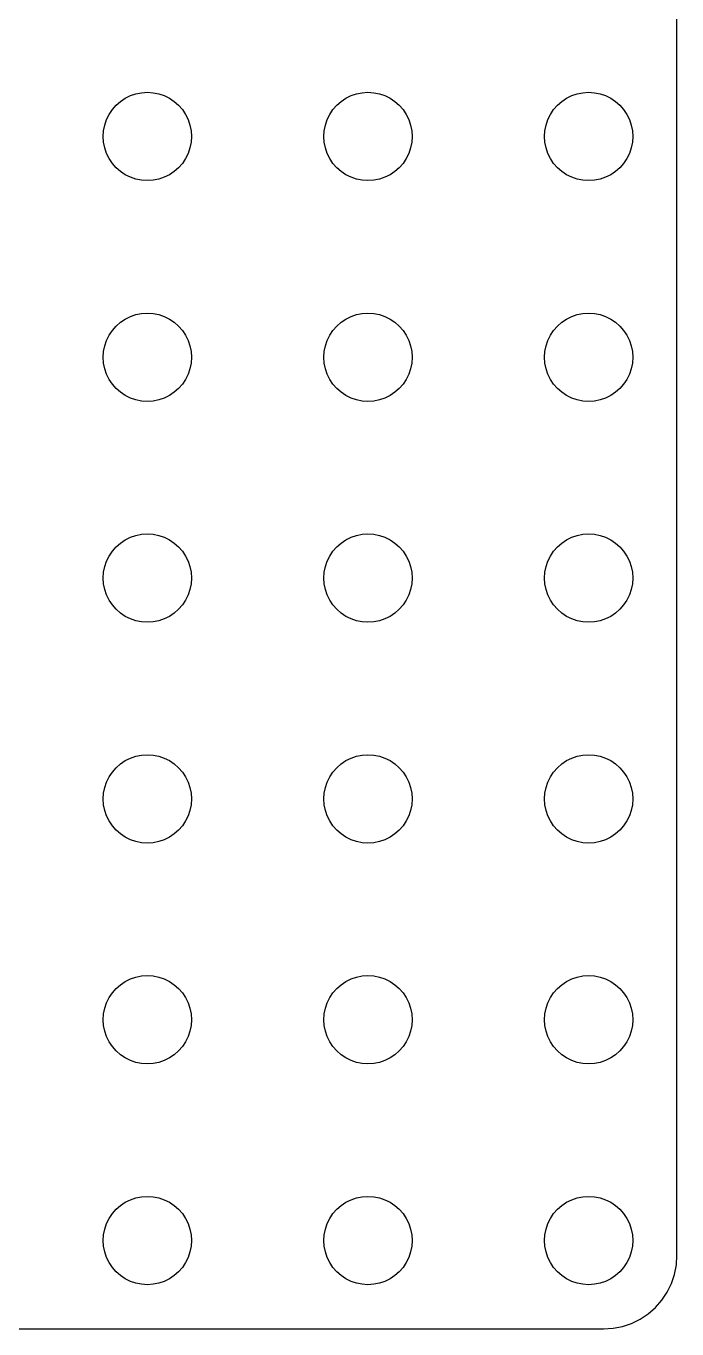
# Model space of a CAD drawing. Header units: metres. Extents: x -89 to 89, y -89 to 89.
# Drawn here: x 44.3 to 88.5, y -88.5 to 0 of the extents above; entities that cross this region are included whole.
import ezdxf

# ---------------------------------------------------------------- set-up
doc = ezdxf.new("R2010")
doc.units = ezdxf.units.M

msp = doc.modelspace()

# ---------------------------------------------------------------- linework, layer by layer
for p, q in [((88.505, -83.505), (88.505, 83.505)), ((50.3787, -5.37868), (50.6737, -5.11993)), ((50.6737, -5.11993), (51, -4.90192)), ((51, -4.90192), (51.3519, -4.72835)), ((51.3519, -4.72835), (51.7235, -4.60222)), ((51.7235, -4.60222), (52.1084, -4.52567)), ((52.1084, -4.52567), (52.5, -4.5)), ((52.5, -4.5), (52.8916, -4.52567)), ((52.8916, -4.52567), (53.2765, -4.60222)), ((53.2765, -4.60222), (53.648, -4.72835)), ((53.648, -4.72835), (54, -4.90192)), ((54, -4.90192), (54.3263, -5.11993)), ((54.3263, -5.11993), (54.6213, -5.37868)), ((65.3787, -5.37868), (65.6737, -5.11993)), ((65.6737, -5.11993), (66, -4.90192)), ((66, -4.90192), (66.3519, -4.72835)), ((66.3519, -4.72835), (66.7235, -4.60222)), ((66.7235, -4.60222), (67.1084, -4.52567)), ((67.1084, -4.52567), (67.5, -4.5)), ((67.5, -4.5), (67.8916, -4.52567)), ((67.8916, -4.52567), (68.2765, -4.60222)), ((68.2765, -4.60222), (68.648, -4.72835)), ((68.648, -4.72835), (69, -4.90192)), ((69, -4.90192), (69.3263, -5.11993)), ((69.3263, -5.11993), (69.6213, -5.37868)), ((80.3787, -5.37868), (80.6737, -5.11993)), ((80.6737, -5.11993), (81, -4.90192)), ((81, -4.90192), (81.3519, -4.72835)), ((81.3519, -4.72835), (81.7235, -4.60222)), ((81.7235, -4.60222), (82.1084, -4.52567)), ((82.1084, -4.52567), (82.5, -4.5)), ((82.5, -4.5), (82.8916, -4.52567)), ((82.8916, -4.52567), (83.2765, -4.60222)), ((83.2765, -4.60222), (83.648, -4.72835)), ((83.648, -4.72835), (84, -4.90192)), ((84, -4.90192), (84.3263, -5.11993)), ((84.3263, -5.11993), (84.6213, -5.37868)), ((49.7284, -6.35194), (49.9019, -6)), ((49.9019, -6), (50.1199, -5.67371)), ((50.1199, -5.67371), (50.3787, -5.37868)), ((54.6213, -5.37868), (54.8801, -5.67371)), ((54.8801, -5.67371), (55.0981, -6)), ((55.0981, -6), (55.2716, -6.35194)), ((64.7284, -6.35194), (64.9019, -6)), ((64.9019, -6), (65.1199, -5.67371)), ((65.1199, -5.67371), (65.3787, -5.37868)), ((69.6213, -5.37868), (69.8801, -5.67371)), ((69.8801, -5.67371), (70.0981, -6)), ((70.0981, -6), (70.2716, -6.35194)), ((79.7284, -6.35194), (79.9019, -6)), ((79.9019, -6), (80.1199, -5.67371)), ((80.1199, -5.67371), (80.3787, -5.37868)), ((84.6213, -5.37868), (84.8801, -5.67371)), ((84.8801, -5.67371), (85.0981, -6)), ((85.0981, -6), (85.2716, -6.35194)), ((49.5257, -7.10841), (49.6022, -6.72354)), ((49.6022, -6.72354), (49.7284, -6.35194)), ((55.2716, -6.35194), (55.3978, -6.72354)), ((55.3978, -6.72354), (55.4743, -7.10841)), ((64.5257, -7.10841), (64.6022, -6.72354)), ((64.6022, -6.72354), (64.7284, -6.35194)), ((70.2716, -6.35194), (70.3978, -6.72354)), ((70.3978, -6.72354), (70.4743, -7.10841)), ((79.5257, -7.10841), (79.6022, -6.72354)), ((79.6022, -6.72354), (79.7284, -6.35194)), ((85.2716, -6.35194), (85.3978, -6.72354)), ((85.3978, -6.72354), (85.4743, -7.10841)), ((49.5, -7.5), (49.5257, -7.10841)), ((49.5257, -7.89157), (49.5, -7.5)), ((49.6022, -8.27644), (49.5257, -7.89157)), ((55.4743, -7.89157), (55.3978, -8.27644)), ((55.4743, -7.10841), (55.5, -7.5)), ((55.5, -7.5), (55.4743, -7.89157)), ((64.5, -7.5), (64.5257, -7.10841)), ((64.5257, -7.89157), (64.5, -7.5)), ((64.6022, -8.27644), (64.5257, -7.89157)), ((70.4743, -7.89157), (70.3978, -8.27644)), ((70.4743, -7.10841), (70.5, -7.5)), ((70.5, -7.5), (70.4743, -7.89157)), ((79.5, -7.5), (79.5257, -7.10841)), ((79.5257, -7.89157), (79.5, -7.5)), ((79.6022, -8.27644), (79.5257, -7.89157)), ((85.4743, -7.89157), (85.3978, -8.27644)), ((85.4743, -7.10841), (85.5, -7.5)), ((85.5, -7.5), (85.4743, -7.89157)), ((49.7284, -8.64804), (49.6022, -8.27644)), ((49.9019, -9), (49.7284, -8.64804)), ((55.2716, -8.64804), (55.0981, -9)), ((55.3978, -8.27644), (55.2716, -8.64804)), ((64.7284, -8.64804), (64.6022, -8.27644)), ((64.9019, -9), (64.7284, -8.64804)), ((70.2716, -8.64804), (70.0981, -9)), ((70.3978, -8.27644), (70.2716, -8.64804)), ((79.7284, -8.64804), (79.6022, -8.27644)), ((79.9019, -9), (79.7284, -8.64804)), ((85.2716, -8.64804), (85.0981, -9)), ((85.3978, -8.27644), (85.2716, -8.64804)), ((50.1199, -9.32628), (49.9019, -9)), ((50.3787, -9.62131), (50.1199, -9.32628)), ((50.6737, -9.88005), (50.3787, -9.62131)), ((54.6213, -9.62131), (54.3263, -9.88005)), ((54.8801, -9.32628), (54.6213, -9.62131)), ((55.0981, -9), (54.8801, -9.32628)), ((65.1199, -9.32628), (64.9019, -9)), ((65.3787, -9.62131), (65.1199, -9.32628)), ((65.6737, -9.88005), (65.3787, -9.62131)), ((69.6213, -9.62131), (69.3263, -9.88005)), ((69.8801, -9.32628), (69.6213, -9.62131)), ((70.0981, -9), (69.8801, -9.32628)), ((80.1199, -9.32628), (79.9019, -9)), ((80.3787, -9.62131), (80.1199, -9.32628)), ((80.6737, -9.88005), (80.3787, -9.62131)), ((84.6213, -9.62131), (84.3263, -9.88005)), ((84.8801, -9.32628), (84.6213, -9.62131)), ((85.0981, -9), (84.8801, -9.32628)), ((51, -10.0981), (50.6737, -9.88005)), ((51.3519, -10.2716), (51, -10.0981)), ((51.7235, -10.3978), (51.3519, -10.2716)), ((52.1084, -10.4743), (51.7235, -10.3978)), ((52.5, -10.5), (52.1084, -10.4743)), ((52.8916, -10.4743), (52.5, -10.5)), ((53.2765, -10.3978), (52.8916, -10.4743)), ((53.648, -10.2716), (53.2765, -10.3978)), ((54, -10.0981), (53.648, -10.2716)), ((54.3263, -9.88005), (54, -10.0981)), ((66, -10.0981), (65.6737, -9.88005)), ((66.3519, -10.2716), (66, -10.0981)), ((66.7235, -10.3978), (66.3519, -10.2716)), ((67.1084, -10.4743), (66.7235, -10.3978)), ((67.5, -10.5), (67.1084, -10.4743)), ((67.8916, -10.4743), (67.5, -10.5)), ((68.2765, -10.3978), (67.8916, -10.4743)), ((68.648, -10.2716), (68.2765, -10.3978)), ((69, -10.0981), (68.648, -10.2716)), ((69.3263, -9.88005), (69, -10.0981)), ((81, -10.0981), (80.6737, -9.88005)), ((81.3519, -10.2716), (81, -10.0981)), ((81.7235, -10.3978), (81.3519, -10.2716)), ((82.1084, -10.4743), (81.7235, -10.3978)), ((82.5, -10.5), (82.1084, -10.4743)), ((82.8916, -10.4743), (82.5, -10.5)), ((83.2765, -10.3978), (82.8916, -10.4743)), ((83.648, -10.2716), (83.2765, -10.3978)), ((84, -10.0981), (83.648, -10.2716)), ((84.3263, -9.88005), (84, -10.0981)), ((50.3787, -20.3787), (50.6737, -20.1199)), ((50.6737, -20.1199), (51, -19.9019)), ((51, -19.9019), (51.3519, -19.7283)), ((51.3519, -19.7283), (51.7235, -19.6022)), ((51.7235, -19.6022), (52.1084, -19.5257)), ((52.1084, -19.5257), (52.5, -19.5)), ((52.5, -19.5), (52.8916, -19.5257)), ((52.8916, -19.5257), (53.2765, -19.6022)), ((53.2765, -19.6022), (53.648, -19.7283)), ((53.648, -19.7283), (54, -19.9019)), ((54, -19.9019), (54.3263, -20.1199)), ((54.3263, -20.1199), (54.6213, -20.3787)), ((65.3787, -20.3787), (65.6737, -20.1199)), ((65.6737, -20.1199), (66, -19.9019)), ((66, -19.9019), (66.3519, -19.7283)), ((66.3519, -19.7283), (66.7235, -19.6022)), ((66.7235, -19.6022), (67.1084, -19.5257)), ((67.1084, -19.5257), (67.5, -19.5)), ((67.5, -19.5), (67.8916, -19.5257)), ((67.8916, -19.5257), (68.2765, -19.6022)), ((68.2765, -19.6022), (68.648, -19.7283)), ((68.648, -19.7283), (69, -19.9019)), ((69, -19.9019), (69.3263, -20.1199)), ((69.3263, -20.1199), (69.6213, -20.3787)), ((80.3787, -20.3787), (80.6737, -20.1199)), ((80.6737, -20.1199), (81, -19.9019)), ((81, -19.9019), (81.3519, -19.7283)), ((81.3519, -19.7283), (81.7235, -19.6022)), ((81.7235, -19.6022), (82.1084, -19.5257)), ((82.1084, -19.5257), (82.5, -19.5)), ((82.5, -19.5), (82.8916, -19.5257)), ((82.8916, -19.5257), (83.2765, -19.6022)), ((83.2765, -19.6022), (83.648, -19.7283)), ((83.648, -19.7283), (84, -19.9019)), ((84, -19.9019), (84.3263, -20.1199)), ((84.3263, -20.1199), (84.6213, -20.3787)), ((49.7284, -21.3519), (49.9019, -21)), ((49.9019, -21), (50.1199, -20.6737)), ((50.1199, -20.6737), (50.3787, -20.3787)), ((54.6213, -20.3787), (54.8801, -20.6737)), ((54.8801, -20.6737), (55.0981, -21)), ((55.0981, -21), (55.2716, -21.3519)), ((64.7284, -21.3519), (64.9019, -21)), ((64.9019, -21), (65.1199, -20.6737)), ((65.1199, -20.6737), (65.3787, -20.3787)), ((69.6213, -20.3787), (69.8801, -20.6737)), ((69.8801, -20.6737), (70.0981, -21)), ((70.0981, -21), (70.2716, -21.3519)), ((79.7284, -21.3519), (79.9019, -21)), ((79.9019, -21), (80.1199, -20.6737)), ((80.1199, -20.6737), (80.3787, -20.3787)), ((84.6213, -20.3787), (84.8801, -20.6737)), ((84.8801, -20.6737), (85.0981, -21)), ((85.0981, -21), (85.2716, -21.3519)), ((49.5, -22.5), (49.5257, -22.1084)), ((49.5257, -22.1084), (49.6022, -21.7235)), ((49.6022, -21.7235), (49.7284, -21.3519)), ((55.2716, -21.3519), (55.3978, -21.7235)), ((55.3978, -21.7235), (55.4743, -22.1084)), ((55.4743, -22.1084), (55.5, -22.5)), ((64.5, -22.5), (64.5257, -22.1084)), ((64.5257, -22.1084), (64.6022, -21.7235)), ((64.6022, -21.7235), (64.7284, -21.3519)), ((70.2716, -21.3519), (70.3978, -21.7235)), ((70.3978, -21.7235), (70.4743, -22.1084)), ((70.4743, -22.1084), (70.5, -22.5)), ((79.5, -22.5), (79.5257, -22.1084)), ((79.5257, -22.1084), (79.6022, -21.7235)), ((79.6022, -21.7235), (79.7284, -21.3519)), ((85.2716, -21.3519), (85.3978, -21.7235)), ((85.3978, -21.7235), (85.4743, -22.1084)), ((85.4743, -22.1084), (85.5, -22.5)), ((49.5257, -22.8916), (49.5, -22.5)), ((49.6022, -23.2764), (49.5257, -22.8916)), ((55.4743, -22.8916), (55.3978, -23.2764)), ((55.5, -22.5), (55.4743, -22.8916)), ((64.5257, -22.8916), (64.5, -22.5)), ((64.6022, -23.2764), (64.5257, -22.8916)), ((70.4743, -22.8916), (70.3978, -23.2764)), ((70.5, -22.5), (70.4743, -22.8916)), ((79.5257, -22.8916), (79.5, -22.5)), ((79.6022, -23.2764), (79.5257, -22.8916)), ((85.4743, -22.8916), (85.3978, -23.2764)), ((85.5, -22.5), (85.4743, -22.8916)), ((49.7284, -23.648), (49.6022, -23.2764)), ((49.9019, -24), (49.7284, -23.648)), ((55.2716, -23.648), (55.0981, -24)), ((55.3978, -23.2764), (55.2716, -23.648)), ((64.7284, -23.648), (64.6022, -23.2764)), ((64.9019, -24), (64.7284, -23.648)), ((70.2716, -23.648), (70.0981, -24)), ((70.3978, -23.2764), (70.2716, -23.648)), ((79.7284, -23.648), (79.6022, -23.2764)), ((79.9019, -24), (79.7284, -23.648)), ((85.2716, -23.648), (85.0981, -24)), ((85.3978, -23.2764), (85.2716, -23.648)), ((50.1199, -24.3263), (49.9019, -24)), ((50.3787, -24.6213), (50.1199, -24.3263)), ((50.6737, -24.8801), (50.3787, -24.6213)), ((54.6213, -24.6213), (54.3263, -24.8801)), ((54.8801, -24.3263), (54.6213, -24.6213)), ((55.0981, -24), (54.8801, -24.3263)), ((65.1199, -24.3263), (64.9019, -24)), ((65.3787, -24.6213), (65.1199, -24.3263)), ((65.6737, -24.8801), (65.3787, -24.6213)), ((69.6213, -24.6213), (69.3263, -24.8801)), ((69.8801, -24.3263), (69.6213, -24.6213)), ((70.0981, -24), (69.8801, -24.3263)), ((80.1199, -24.3263), (79.9019, -24)), ((80.3787, -24.6213), (80.1199, -24.3263)), ((80.6737, -24.8801), (80.3787, -24.6213)), ((84.6213, -24.6213), (84.3263, -24.8801)), ((84.8801, -24.3263), (84.6213, -24.6213)), ((85.0981, -24), (84.8801, -24.3263)), ((51, -25.0981), (50.6737, -24.8801)), ((51.3519, -25.2716), (51, -25.0981)), ((51.7235, -25.3978), (51.3519, -25.2716)), ((52.1084, -25.4743), (51.7235, -25.3978)), ((52.5, -25.5), (52.1084, -25.4743)), ((52.8916, -25.4743), (52.5, -25.5)), ((53.2765, -25.3978), (52.8916, -25.4743)), ((53.648, -25.2716), (53.2765, -25.3978)), ((54, -25.0981), (53.648, -25.2716)), ((54.3263, -24.8801), (54, -25.0981)), ((66, -25.0981), (65.6737, -24.8801)), ((66.3519, -25.2716), (66, -25.0981)), ((66.7235, -25.3978), (66.3519, -25.2716)), ((67.1084, -25.4743), (66.7235, -25.3978)), ((67.5, -25.5), (67.1084, -25.4743)), ((67.8916, -25.4743), (67.5, -25.5)), ((68.2765, -25.3978), (67.8916, -25.4743)), ((68.648, -25.2716), (68.2765, -25.3978)), ((69, -25.0981), (68.648, -25.2716)), ((69.3263, -24.8801), (69, -25.0981)), ((81, -25.0981), (80.6737, -24.8801)), ((81.3519, -25.2716), (81, -25.0981)), ((81.7235, -25.3978), (81.3519, -25.2716)), ((82.1084, -25.4743), (81.7235, -25.3978)), ((82.5, -25.5), (82.1084, -25.4743)), ((82.8916, -25.4743), (82.5, -25.5)), ((83.2765, -25.3978), (82.8916, -25.4743)), ((83.648, -25.2716), (83.2765, -25.3978)), ((84, -25.0981), (83.648, -25.2716)), ((84.3263, -24.8801), (84, -25.0981)), ((52.1084, -34.5257), (52.5, -34.5)), ((52.5, -34.5), (52.8916, -34.5257)), ((67.1084, -34.5257), (67.5, -34.5)), ((67.5, -34.5), (67.8916, -34.5257)), ((82.1084, -34.5257), (82.5, -34.5)), ((82.5, -34.5), (82.8916, -34.5257)), ((50.1199, -35.6737), (50.3787, -35.3787)), ((50.3787, -35.3787), (50.6737, -35.1199)), ((50.6737, -35.1199), (51, -34.9019)), ((51, -34.9019), (51.3519, -34.7284)), ((51.3519, -34.7284), (51.7235, -34.6022)), ((51.7235, -34.6022), (52.1084, -34.5257)), ((52.8916, -34.5257), (53.2765, -34.6022)), ((53.2765, -34.6022), (53.648, -34.7284)), ((53.648, -34.7284), (54, -34.9019)), ((54, -34.9019), (54.3263, -35.1199)), ((54.3263, -35.1199), (54.6213, -35.3787)), ((54.6213, -35.3787), (54.8801, -35.6737)), ((65.1199, -35.6737), (65.3787, -35.3787)), ((65.3787, -35.3787), (65.6737, -35.1199)), ((65.6737, -35.1199), (66, -34.9019)), ((66, -34.9019), (66.3519, -34.7284)), ((66.3519, -34.7284), (66.7235, -34.6022)), ((66.7235, -34.6022), (67.1084, -34.5257)), ((67.8916, -34.5257), (68.2765, -34.6022)), ((68.2765, -34.6022), (68.648, -34.7284)), ((68.648, -34.7284), (69, -34.9019)), ((69, -34.9019), (69.3263, -35.1199)), ((69.3263, -35.1199), (69.6213, -35.3787)), ((69.6213, -35.3787), (69.8801, -35.6737)), ((80.1199, -35.6737), (80.3787, -35.3787)), ((80.3787, -35.3787), (80.6737, -35.1199)), ((80.6737, -35.1199), (81, -34.9019)), ((81, -34.9019), (81.3519, -34.7284)), ((81.3519, -34.7284), (81.7235, -34.6022)), ((81.7235, -34.6022), (82.1084, -34.5257)), ((82.8916, -34.5257), (83.2765, -34.6022)), ((83.2765, -34.6022), (83.648, -34.7284)), ((83.648, -34.7284), (84, -34.9019)), ((84, -34.9019), (84.3263, -35.1199)), ((84.3263, -35.1199), (84.6213, -35.3787)), ((84.6213, -35.3787), (84.8801, -35.6737)), ((49.7284, -36.3519), (49.9019, -36)), ((49.9019, -36), (50.1199, -35.6737)), ((54.8801, -35.6737), (55.0981, -36)), ((55.0981, -36), (55.2716, -36.3519)), ((64.7284, -36.3519), (64.9019, -36)), ((64.9019, -36), (65.1199, -35.6737)), ((69.8801, -35.6737), (70.0981, -36)), ((70.0981, -36), (70.2716, -36.3519)), ((79.7284, -36.3519), (79.9019, -36)), ((79.9019, -36), (80.1199, -35.6737)), ((84.8801, -35.6737), (85.0981, -36)), ((85.0981, -36), (85.2716, -36.3519)), ((49.5, -37.5), (49.5257, -37.1084)), ((49.5257, -37.1084), (49.6022, -36.7235)), ((49.6022, -36.7235), (49.7284, -36.3519)), ((55.2716, -36.3519), (55.3978, -36.7235)), ((55.3978, -36.7235), (55.4743, -37.1084)), ((55.4743, -37.1084), (55.5, -37.5)), ((64.5, -37.5), (64.5257, -37.1084)), ((64.5257, -37.1084), (64.6022, -36.7235)), ((64.6022, -36.7235), (64.7284, -36.3519)), ((70.2716, -36.3519), (70.3978, -36.7235)), ((70.3978, -36.7235), (70.4743, -37.1084)), ((70.4743, -37.1084), (70.5, -37.5)), ((79.5, -37.5), (79.5257, -37.1084)), ((79.5257, -37.1084), (79.6022, -36.7235)), ((79.6022, -36.7235), (79.7284, -36.3519)), ((85.2716, -36.3519), (85.3978, -36.7235)), ((85.3978, -36.7235), (85.4743, -37.1084)), ((85.4743, -37.1084), (85.5, -37.5)), ((49.5257, -37.8916), (49.5, -37.5)), ((49.6022, -38.2765), (49.5257, -37.8916)), ((55.4743, -37.8916), (55.3978, -38.2765)), ((55.5, -37.5), (55.4743, -37.8916)), ((64.5257, -37.8916), (64.5, -37.5)), ((64.6022, -38.2765), (64.5257, -37.8916)), ((70.4743, -37.8916), (70.3978, -38.2765)), ((70.5, -37.5), (70.4743, -37.8916)), ((79.5257, -37.8916), (79.5, -37.5)), ((79.6022, -38.2765), (79.5257, -37.8916)), ((85.4743, -37.8916), (85.3978, -38.2765)), ((85.5, -37.5), (85.4743, -37.8916)), ((49.7284, -38.648), (49.6022, -38.2765)), ((49.9019, -39), (49.7284, -38.648)), ((55.2716, -38.648), (55.0981, -39)), ((55.3978, -38.2765), (55.2716, -38.648)), ((64.7284, -38.648), (64.6022, -38.2765)), ((64.9019, -39), (64.7284, -38.648)), ((70.2716, -38.648), (70.0981, -39)), ((70.3978, -38.2765), (70.2716, -38.648)), ((79.7284, -38.648), (79.6022, -38.2765)), ((79.9019, -39), (79.7284, -38.648)), ((85.2716, -38.648), (85.0981, -39)), ((85.3978, -38.2765), (85.2716, -38.648)), ((50.1199, -39.3263), (49.9019, -39)), ((50.3787, -39.6213), (50.1199, -39.3263)), ((50.6737, -39.8801), (50.3787, -39.6213)), ((54.6213, -39.6213), (54.3263, -39.8801)), ((54.8801, -39.3263), (54.6213, -39.6213)), ((55.0981, -39), (54.8801, -39.3263)), ((65.1199, -39.3263), (64.9019, -39)), ((65.3787, -39.6213), (65.1199, -39.3263)), ((65.6737, -39.8801), (65.3787, -39.6213)), ((69.6213, -39.6213), (69.3263, -39.8801)), ((69.8801, -39.3263), (69.6213, -39.6213)), ((70.0981, -39), (69.8801, -39.3263)), ((80.1199, -39.3263), (79.9019, -39)), ((80.3787, -39.6213), (80.1199, -39.3263)), ((80.6737, -39.8801), (80.3787, -39.6213)), ((84.6213, -39.6213), (84.3263, -39.8801)), ((84.8801, -39.3263), (84.6213, -39.6213)), ((85.0981, -39), (84.8801, -39.3263)), ((51, -40.0981), (50.6737, -39.8801)), ((51.3519, -40.2716), (51, -40.0981)), ((51.7235, -40.3978), (51.3519, -40.2716)), ((52.1084, -40.4743), (51.7235, -40.3978)), ((52.5, -40.5), (52.1084, -40.4743)), ((52.8916, -40.4743), (52.5, -40.5)), ((53.2765, -40.3978), (52.8916, -40.4743)), ((53.648, -40.2716), (53.2765, -40.3978)), ((54, -40.0981), (53.648, -40.2716)), ((54.3263, -39.8801), (54, -40.0981)), ((66, -40.0981), (65.6737, -39.8801)), ((66.3519, -40.2716), (66, -40.0981)), ((66.7235, -40.3978), (66.3519, -40.2716)), ((67.1084, -40.4743), (66.7235, -40.3978)), ((67.5, -40.5), (67.1084, -40.4743)), ((67.8916, -40.4743), (67.5, -40.5)), ((68.2765, -40.3978), (67.8916, -40.4743)), ((68.648, -40.2716), (68.2765, -40.3978)), ((69, -40.0981), (68.648, -40.2716)), ((69.3263, -39.8801), (69, -40.0981)), ((81, -40.0981), (80.6737, -39.8801)), ((81.3519, -40.2716), (81, -40.0981)), ((81.7235, -40.3978), (81.3519, -40.2716)), ((82.1084, -40.4743), (81.7235, -40.3978)), ((82.5, -40.5), (82.1084, -40.4743)), ((82.8916, -40.4743), (82.5, -40.5)), ((83.2765, -40.3978), (82.8916, -40.4743)), ((83.648, -40.2716), (83.2765, -40.3978)), ((84, -40.0981), (83.648, -40.2716)), ((84.3263, -39.8801), (84, -40.0981)), ((51.7235, -49.6022), (52.1084, -49.5257)), ((52.1084, -49.5257), (52.5, -49.5)), ((52.5, -49.5), (52.8916, -49.5257)), ((52.8916, -49.5257), (53.2765, -49.6022)), ((66.7235, -49.6022), (67.1084, -49.5257)), ((67.1084, -49.5257), (67.5, -49.5)), ((67.5, -49.5), (67.8916, -49.5257)), ((67.8916, -49.5257), (68.2765, -49.6022)), ((81.7235, -49.6022), (82.1084, -49.5257)), ((82.1084, -49.5257), (82.5, -49.5)), ((82.5, -49.5), (82.8916, -49.5257)), ((82.8916, -49.5257), (83.2765, -49.6022)), ((50.1199, -50.6737), (50.3787, -50.3787)), ((50.3787, -50.3787), (50.6737, -50.1199)), ((50.6737, -50.1199), (51, -49.9019)), ((51, -49.9019), (51.3519, -49.7284)), ((51.3519, -49.7284), (51.7235, -49.6022)), ((53.2765, -49.6022), (53.648, -49.7284)), ((53.648, -49.7284), (54, -49.9019)), ((54, -49.9019), (54.3263, -50.1199)), ((54.3263, -50.1199), (54.6213, -50.3787)), ((54.6213, -50.3787), (54.8801, -50.6737)), ((65.1199, -50.6737), (65.3787, -50.3787)), ((65.3787, -50.3787), (65.6737, -50.1199)), ((65.6737, -50.1199), (66, -49.9019)), ((66, -49.9019), (66.3519, -49.7284)), ((66.3519, -49.7284), (66.7235, -49.6022)), ((68.2765, -49.6022), (68.648, -49.7284)), ((68.648, -49.7284), (69, -49.9019)), ((69, -49.9019), (69.3263, -50.1199)), ((69.3263, -50.1199), (69.6213, -50.3787)), ((69.6213, -50.3787), (69.8801, -50.6737)), ((80.1199, -50.6737), (80.3787, -50.3787)), ((80.3787, -50.3787), (80.6737, -50.1199)), ((80.6737, -50.1199), (81, -49.9019)), ((81, -49.9019), (81.3519, -49.7284)), ((81.3519, -49.7284), (81.7235, -49.6022)), ((83.2765, -49.6022), (83.648, -49.7284)), ((83.648, -49.7284), (84, -49.9019)), ((84, -49.9019), (84.3263, -50.1199)), ((84.3263, -50.1199), (84.6213, -50.3787)), ((84.6213, -50.3787), (84.8801, -50.6737)), ((49.7284, -51.3519), (49.9019, -51)), ((49.9019, -51), (50.1199, -50.6737)), ((54.8801, -50.6737), (55.0981, -51)), ((55.0981, -51), (55.2716, -51.3519)), ((64.7284, -51.3519), (64.9019, -51)), ((64.9019, -51), (65.1199, -50.6737)), ((69.8801, -50.6737), (70.0981, -51)), ((70.0981, -51), (70.2716, -51.3519)), ((79.7284, -51.3519), (79.9019, -51)), ((79.9019, -51), (80.1199, -50.6737)), ((84.8801, -50.6737), (85.0981, -51)), ((85.0981, -51), (85.2716, -51.3519)), ((49.5, -52.5), (49.5257, -52.1084)), ((49.5257, -52.1084), (49.6022, -51.7235)), ((49.6022, -51.7235), (49.7284, -51.3519)), ((55.2716, -51.3519), (55.3978, -51.7235)), ((55.3978, -51.7235), (55.4743, -52.1084)), ((55.4743, -52.1084), (55.5, -52.5)), ((64.5, -52.5), (64.5257, -52.1084)), ((64.5257, -52.1084), (64.6022, -51.7235)), ((64.6022, -51.7235), (64.7284, -51.3519)), ((70.2716, -51.3519), (70.3978, -51.7235)), ((70.3978, -51.7235), (70.4743, -52.1084)), ((70.4743, -52.1084), (70.5, -52.5)), ((79.5, -52.5), (79.5257, -52.1084)), ((79.5257, -52.1084), (79.6022, -51.7235)), ((79.6022, -51.7235), (79.7284, -51.3519)), ((85.2716, -51.3519), (85.3978, -51.7235)), ((85.3978, -51.7235), (85.4743, -52.1084)), ((85.4743, -52.1084), (85.5, -52.5)), ((49.5257, -52.8916), (49.5, -52.5)), ((49.6022, -53.2765), (49.5257, -52.8916)), ((55.4743, -52.8916), (55.3978, -53.2765)), ((55.5, -52.5), (55.4743, -52.8916)), ((64.5257, -52.8916), (64.5, -52.5)), ((64.6022, -53.2765), (64.5257, -52.8916)), ((70.4743, -52.8916), (70.3978, -53.2765)), ((70.5, -52.5), (70.4743, -52.8916)), ((79.5257, -52.8916), (79.5, -52.5)), ((79.6022, -53.2765), (79.5257, -52.8916)), ((85.4743, -52.8916), (85.3978, -53.2765)), ((85.5, -52.5), (85.4743, -52.8916)), ((49.7284, -53.648), (49.6022, -53.2765)), ((49.9019, -54), (49.7284, -53.648)), ((55.2716, -53.648), (55.0981, -54)), ((55.3978, -53.2765), (55.2716, -53.648)), ((64.7284, -53.648), (64.6022, -53.2765)), ((64.9019, -54), (64.7284, -53.648)), ((70.2716, -53.648), (70.0981, -54)), ((70.3978, -53.2765), (70.2716, -53.648)), ((79.7284, -53.648), (79.6022, -53.2765)), ((79.9019, -54), (79.7284, -53.648)), ((85.2716, -53.648), (85.0981, -54)), ((85.3978, -53.2765), (85.2716, -53.648)), ((50.1199, -54.3263), (49.9019, -54)), ((50.3787, -54.6213), (50.1199, -54.3263)), ((50.6737, -54.8801), (50.3787, -54.6213)), ((54.6213, -54.6213), (54.3263, -54.8801)), ((54.8801, -54.3263), (54.6213, -54.6213)), ((55.0981, -54), (54.8801, -54.3263)), ((65.1199, -54.3263), (64.9019, -54)), ((65.3787, -54.6213), (65.1199, -54.3263)), ((65.6737, -54.8801), (65.3787, -54.6213)), ((69.6213, -54.6213), (69.3263, -54.8801)), ((69.8801, -54.3263), (69.6213, -54.6213)), ((70.0981, -54), (69.8801, -54.3263)), ((80.1199, -54.3263), (79.9019, -54)), ((80.3787, -54.6213), (80.1199, -54.3263)), ((80.6737, -54.8801), (80.3787, -54.6213)), ((84.6213, -54.6213), (84.3263, -54.8801)), ((84.8801, -54.3263), (84.6213, -54.6213)), ((85.0981, -54), (84.8801, -54.3263)), ((51, -55.0981), (50.6737, -54.8801)), ((51.3519, -55.2716), (51, -55.0981)), ((51.7235, -55.3978), (51.3519, -55.2716)), ((52.1084, -55.4743), (51.7235, -55.3978)), ((52.5, -55.5), (52.1084, -55.4743)), ((52.8916, -55.4743), (52.5, -55.5)), ((53.2765, -55.3978), (52.8916, -55.4743)), ((53.648, -55.2716), (53.2765, -55.3978)), ((54, -55.0981), (53.648, -55.2716)), ((54.3263, -54.8801), (54, -55.0981)), ((66, -55.0981), (65.6737, -54.8801)), ((66.3519, -55.2716), (66, -55.0981)), ((66.7235, -55.3978), (66.3519, -55.2716)), ((67.1084, -55.4743), (66.7235, -55.3978)), ((67.5, -55.5), (67.1084, -55.4743)), ((67.8916, -55.4743), (67.5, -55.5)), ((68.2765, -55.3978), (67.8916, -55.4743)), ((68.648, -55.2716), (68.2765, -55.3978)), ((69, -55.0981), (68.648, -55.2716)), ((69.3263, -54.8801), (69, -55.0981)), ((81, -55.0981), (80.6737, -54.8801)), ((81.3519, -55.2716), (81, -55.0981)), ((81.7235, -55.3978), (81.3519, -55.2716)), ((82.1084, -55.4743), (81.7235, -55.3978)), ((82.5, -55.5), (82.1084, -55.4743)), ((82.8916, -55.4743), (82.5, -55.5)), ((83.2765, -55.3978), (82.8916, -55.4743)), ((83.648, -55.2716), (83.2765, -55.3978)), ((84, -55.0981), (83.648, -55.2716)), ((84.3263, -54.8801), (84, -55.0981)), ((51.3519, -64.7284), (51.7235, -64.6022)), ((51.7235, -64.6022), (52.1084, -64.5257)), ((52.1084, -64.5257), (52.5, -64.5)), ((52.5, -64.5), (52.8916, -64.5257)), ((52.8916, -64.5257), (53.2765, -64.6022)), ((53.2765, -64.6022), (53.648, -64.7284)), ((66.3519, -64.7284), (66.7235, -64.6022)), ((66.7235, -64.6022), (67.1084, -64.5257)), ((67.1084, -64.5257), (67.5, -64.5)), ((67.5, -64.5), (67.8916, -64.5257)), ((67.8916, -64.5257), (68.2765, -64.6022)), ((68.2765, -64.6022), (68.648, -64.7284)), ((81.3519, -64.7284), (81.7235, -64.6022)), ((81.7235, -64.6022), (82.1084, -64.5257)), ((82.1084, -64.5257), (82.5, -64.5)), ((82.5, -64.5), (82.8916, -64.5257)), ((82.8916, -64.5257), (83.2765, -64.6022)), ((83.2765, -64.6022), (83.648, -64.7284)), ((50.1199, -65.6737), (50.3787, -65.3787)), ((50.3787, -65.3787), (50.6737, -65.1199)), ((50.6737, -65.1199), (51, -64.9019)), ((51, -64.9019), (51.3519, -64.7284)), ((53.648, -64.7284), (54, -64.9019)), ((54, -64.9019), (54.3263, -65.1199)), ((54.3263, -65.1199), (54.6213, -65.3787)), ((54.6213, -65.3787), (54.8801, -65.6737)), ((65.1199, -65.6737), (65.3787, -65.3787)), ((65.3787, -65.3787), (65.6737, -65.1199)), ((65.6737, -65.1199), (66, -64.9019)), ((66, -64.9019), (66.3519, -64.7284)), ((68.648, -64.7284), (69, -64.9019)), ((69, -64.9019), (69.3263, -65.1199)), ((69.3263, -65.1199), (69.6213, -65.3787)), ((69.6213, -65.3787), (69.8801, -65.6737)), ((80.1199, -65.6737), (80.3787, -65.3787)), ((80.3787, -65.3787), (80.6737, -65.1199)), ((80.6737, -65.1199), (81, -64.9019)), ((81, -64.9019), (81.3519, -64.7284)), ((83.648, -64.7284), (84, -64.9019)), ((84, -64.9019), (84.3263, -65.1199)), ((84.3263, -65.1199), (84.6213, -65.3787)), ((84.6213, -65.3787), (84.8801, -65.6737)), ((49.6022, -66.7235), (49.7284, -66.3519)), ((49.7284, -66.3519), (49.9019, -66)), ((49.9019, -66), (50.1199, -65.6737)), ((54.8801, -65.6737), (55.0981, -66)), ((55.0981, -66), (55.2716, -66.3519)), ((55.2716, -66.3519), (55.3978, -66.7235)), ((64.6022, -66.7235), (64.7284, -66.3519)), ((64.7284, -66.3519), (64.9019, -66)), ((64.9019, -66), (65.1199, -65.6737)), ((69.8801, -65.6737), (70.0981, -66)), ((70.0981, -66), (70.2716, -66.3519)), ((70.2716, -66.3519), (70.3978, -66.7235)), ((79.6022, -66.7235), (79.7284, -66.3519)), ((79.7284, -66.3519), (79.9019, -66)), ((79.9019, -66), (80.1199, -65.6737)), ((84.8801, -65.6737), (85.0981, -66)), ((85.0981, -66), (85.2716, -66.3519)), ((85.2716, -66.3519), (85.3978, -66.7235)), ((49.5, -67.5), (49.5257, -67.1084)), ((49.5257, -67.1084), (49.6022, -66.7235)), ((55.3978, -66.7235), (55.4743, -67.1084)), ((55.4743, -67.1084), (55.5, -67.5)), ((64.5, -67.5), (64.5257, -67.1084)), ((64.5257, -67.1084), (64.6022, -66.7235)), ((70.3978, -66.7235), (70.4743, -67.1084)), ((70.4743, -67.1084), (70.5, -67.5)), ((79.5, -67.5), (79.5257, -67.1084)), ((79.5257, -67.1084), (79.6022, -66.7235)), ((85.3978, -66.7235), (85.4743, -67.1084)), ((85.4743, -67.1084), (85.5, -67.5)), ((49.5257, -67.8916), (49.5, -67.5)), ((49.6022, -68.2765), (49.5257, -67.8916)), ((55.4743, -67.8916), (55.3978, -68.2765)), ((55.5, -67.5), (55.4743, -67.8916)), ((64.5257, -67.8916), (64.5, -67.5)), ((64.6022, -68.2765), (64.5257, -67.8916)), ((70.4743, -67.8916), (70.3978, -68.2765)), ((70.5, -67.5), (70.4743, -67.8916)), ((79.5257, -67.8916), (79.5, -67.5)), ((79.6022, -68.2765), (79.5257, -67.8916)), ((85.4743, -67.8916), (85.3978, -68.2765)), ((85.5, -67.5), (85.4743, -67.8916)), ((49.7284, -68.648), (49.6022, -68.2765)), ((49.9019, -69), (49.7284, -68.648)), ((50.1199, -69.3263), (49.9019, -69)), ((55.0981, -69), (54.8801, -69.3263)), ((55.2716, -68.648), (55.0981, -69)), ((55.3978, -68.2765), (55.2716, -68.648)), ((64.7284, -68.648), (64.6022, -68.2765)), ((64.9019, -69), (64.7284, -68.648)), ((65.1199, -69.3263), (64.9019, -69)), ((70.0981, -69), (69.8801, -69.3263)), ((70.2716, -68.648), (70.0981, -69)), ((70.3978, -68.2765), (70.2716, -68.648)), ((79.7284, -68.648), (79.6022, -68.2765)), ((79.9019, -69), (79.7284, -68.648)), ((80.1199, -69.3263), (79.9019, -69)), ((85.0981, -69), (84.8801, -69.3263)), ((85.2716, -68.648), (85.0981, -69)), ((85.3978, -68.2765), (85.2716, -68.648)), ((50.3787, -69.6213), (50.1199, -69.3263)), ((50.6737, -69.8801), (50.3787, -69.6213)), ((51, -70.0981), (50.6737, -69.8801)), ((54.3263, -69.8801), (54, -70.0981)), ((54.6213, -69.6213), (54.3263, -69.8801)), ((54.8801, -69.3263), (54.6213, -69.6213)), ((65.3787, -69.6213), (65.1199, -69.3263)), ((65.6737, -69.8801), (65.3787, -69.6213)), ((66, -70.0981), (65.6737, -69.8801)), ((69.3263, -69.8801), (69, -70.0981)), ((69.6213, -69.6213), (69.3263, -69.8801)), ((69.8801, -69.3263), (69.6213, -69.6213)), ((80.3787, -69.6213), (80.1199, -69.3263)), ((80.6737, -69.8801), (80.3787, -69.6213)), ((81, -70.0981), (80.6737, -69.8801)), ((84.3263, -69.8801), (84, -70.0981)), ((84.6213, -69.6213), (84.3263, -69.8801)), ((84.8801, -69.3263), (84.6213, -69.6213)), ((51.3519, -70.2716), (51, -70.0981)), ((51.7235, -70.3978), (51.3519, -70.2716)), ((52.1084, -70.4743), (51.7235, -70.3978)), ((52.5, -70.5), (52.1084, -70.4743)), ((52.8916, -70.4743), (52.5, -70.5)), ((53.2765, -70.3978), (52.8916, -70.4743)), ((53.648, -70.2716), (53.2765, -70.3978)), ((54, -70.0981), (53.648, -70.2716)), ((66.3519, -70.2716), (66, -70.0981)), ((66.7235, -70.3978), (66.3519, -70.2716)), ((67.1084, -70.4743), (66.7235, -70.3978)), ((67.5, -70.5), (67.1084, -70.4743)), ((67.8916, -70.4743), (67.5, -70.5)), ((68.2765, -70.3978), (67.8916, -70.4743)), ((68.648, -70.2716), (68.2765, -70.3978)), ((69, -70.0981), (68.648, -70.2716)), ((81.3519, -70.2716), (81, -70.0981)), ((81.7235, -70.3978), (81.3519, -70.2716)), ((82.1084, -70.4743), (81.7235, -70.3978)), ((82.5, -70.5), (82.1084, -70.4743)), ((82.8916, -70.4743), (82.5, -70.5)), ((83.2765, -70.3978), (82.8916, -70.4743)), ((83.648, -70.2716), (83.2765, -70.3978)), ((84, -70.0981), (83.648, -70.2716)), ((51.3519, -79.7284), (51.7235, -79.6022)), ((51.7235, -79.6022), (52.1084, -79.5257)), ((52.1084, -79.5257), (52.5, -79.5)), ((52.5, -79.5), (52.8916, -79.5257)), ((52.8916, -79.5257), (53.2765, -79.6022)), ((53.2765, -79.6022), (53.648, -79.7284)), ((66.3519, -79.7284), (66.7235, -79.6022)), ((66.7235, -79.6022), (67.1084, -79.5257)), ((67.1084, -79.5257), (67.5, -79.5)), ((67.5, -79.5), (67.8916, -79.5257)), ((67.8916, -79.5257), (68.2765, -79.6022)), ((68.2765, -79.6022), (68.648, -79.7284)), ((81.3519, -79.7284), (81.7235, -79.6022)), ((81.7235, -79.6022), (82.1084, -79.5257)), ((82.1084, -79.5257), (82.5, -79.5)), ((82.5, -79.5), (82.8916, -79.5257)), ((82.8916, -79.5257), (83.2765, -79.6022)), ((83.2765, -79.6022), (83.648, -79.7284)), ((50.1199, -80.6737), (50.3787, -80.3787)), ((50.3787, -80.3787), (50.6737, -80.1199)), ((50.6737, -80.1199), (51, -79.9019)), ((51, -79.9019), (51.3519, -79.7284)), ((53.648, -79.7284), (54, -79.9019)), ((54, -79.9019), (54.3263, -80.1199)), ((54.3263, -80.1199), (54.6213, -80.3787)), ((54.6213, -80.3787), (54.8801, -80.6737)), ((65.1199, -80.6737), (65.3787, -80.3787)), ((65.3787, -80.3787), (65.6737, -80.1199)), ((65.6737, -80.1199), (66, -79.9019)), ((66, -79.9019), (66.3519, -79.7284)), ((68.648, -79.7284), (69, -79.9019)), ((69, -79.9019), (69.3263, -80.1199)), ((69.3263, -80.1199), (69.6213, -80.3787)), ((69.6213, -80.3787), (69.8801, -80.6737)), ((80.1199, -80.6737), (80.3787, -80.3787)), ((80.3787, -80.3787), (80.6737, -80.1199)), ((80.6737, -80.1199), (81, -79.9019)), ((81, -79.9019), (81.3519, -79.7284)), ((83.648, -79.7284), (84, -79.9019)), ((84, -79.9019), (84.3263, -80.1199)), ((84.3263, -80.1199), (84.6213, -80.3787)), ((84.6213, -80.3787), (84.8801, -80.6737)), ((49.6022, -81.7235), (49.7284, -81.3519)), ((49.7284, -81.3519), (49.9019, -81)), ((49.9019, -81), (50.1199, -80.6737)), ((54.8801, -80.6737), (55.0981, -81)), ((55.0981, -81), (55.2716, -81.3519)), ((55.2716, -81.3519), (55.3978, -81.7235)), ((64.6022, -81.7235), (64.7284, -81.3519)), ((64.7284, -81.3519), (64.9019, -81)), ((64.9019, -81), (65.1199, -80.6737)), ((69.8801, -80.6737), (70.0981, -81)), ((70.0981, -81), (70.2716, -81.3519)), ((70.2716, -81.3519), (70.3978, -81.7235)), ((79.6022, -81.7235), (79.7284, -81.3519)), ((79.7284, -81.3519), (79.9019, -81)), ((79.9019, -81), (80.1199, -80.6737)), ((84.8801, -80.6737), (85.0981, -81)), ((85.0981, -81), (85.2716, -81.3519)), ((85.2716, -81.3519), (85.3978, -81.7235)), ((49.5, -82.5), (49.5257, -82.1084)), ((49.5257, -82.1084), (49.6022, -81.7235)), ((55.3978, -81.7235), (55.4743, -82.1084)), ((55.4743, -82.1084), (55.5, -82.5)), ((64.5, -82.5), (64.5257, -82.1084)), ((64.5257, -82.1084), (64.6022, -81.7235)), ((70.3978, -81.7235), (70.4743, -82.1084)), ((70.4743, -82.1084), (70.5, -82.5)), ((79.5, -82.5), (79.5257, -82.1084)), ((79.5257, -82.1084), (79.6022, -81.7235)), ((85.3978, -81.7235), (85.4743, -82.1084)), ((85.4743, -82.1084), (85.5, -82.5)), ((49.5257, -82.8916), (49.5, -82.5)), ((49.6022, -83.2765), (49.5257, -82.8916)), ((55.4743, -82.8916), (55.3978, -83.2765)), ((55.5, -82.5), (55.4743, -82.8916)), ((64.5257, -82.8916), (64.5, -82.5)), ((64.6022, -83.2765), (64.5257, -82.8916)), ((70.4743, -82.8916), (70.3978, -83.2765)), ((70.5, -82.5), (70.4743, -82.8916)), ((79.5257, -82.8916), (79.5, -82.5)), ((79.6022, -83.2765), (79.5257, -82.8916)), ((85.4743, -82.8916), (85.3978, -83.2765)), ((85.5, -82.5), (85.4743, -82.8916)), ((49.7284, -83.648), (49.6022, -83.2765)), ((49.9019, -84), (49.7284, -83.648)), ((50.1199, -84.3263), (49.9019, -84)), ((55.0981, -84), (54.8801, -84.3263)), ((55.2716, -83.648), (55.0981, -84)), ((55.3978, -83.2765), (55.2716, -83.648)), ((64.7284, -83.648), (64.6022, -83.2765)), ((64.9019, -84), (64.7284, -83.648)), ((65.1199, -84.3263), (64.9019, -84)), ((70.0981, -84), (69.8801, -84.3263)), ((70.2716, -83.648), (70.0981, -84)), ((70.3978, -83.2765), (70.2716, -83.648)), ((79.7284, -83.648), (79.6022, -83.2765)), ((79.9019, -84), (79.7284, -83.648)), ((80.1199, -84.3263), (79.9019, -84)), ((85.0981, -84), (84.8801, -84.3263)), ((85.2716, -83.648), (85.0981, -84)), ((85.3978, -83.2765), (85.2716, -83.648)), ((88.4622, -84.1576), (88.505, -83.505)), ((50.3787, -84.6213), (50.1199, -84.3263)), ((50.6737, -84.8801), (50.3787, -84.6213)), ((51, -85.0981), (50.6737, -84.8801)), ((54.3263, -84.8801), (54, -85.0981)), ((54.6213, -84.6213), (54.3263, -84.8801)), ((54.8801, -84.3263), (54.6213, -84.6213)), ((65.3787, -84.6213), (65.1199, -84.3263)), ((65.6737, -84.8801), (65.3787, -84.6213)), ((66, -85.0981), (65.6737, -84.8801)), ((69.3263, -84.8801), (69, -85.0981)), ((69.6213, -84.6213), (69.3263, -84.8801)), ((69.8801, -84.3263), (69.6213, -84.6213)), ((80.3787, -84.6213), (80.1199, -84.3263)), ((80.6737, -84.8801), (80.3787, -84.6213)), ((81, -85.0981), (80.6737, -84.8801)), ((84.3263, -84.8801), (84, -85.0981)), ((84.6213, -84.6213), (84.3263, -84.8801)), ((84.8801, -84.3263), (84.6213, -84.6213)), ((88.1244, -85.4184), (88.3346, -84.7991)), ((88.3346, -84.7991), (88.4622, -84.1576)), ((51.3519, -85.2716), (51, -85.0981)), ((51.7235, -85.3978), (51.3519, -85.2716)), ((52.1084, -85.4743), (51.7235, -85.3978)), ((52.5, -85.5), (52.1084, -85.4743)), ((52.8916, -85.4743), (52.5, -85.5)), ((53.2765, -85.3978), (52.8916, -85.4743)), ((53.648, -85.2716), (53.2765, -85.3978)), ((54, -85.0981), (53.648, -85.2716)), ((66.3519, -85.2716), (66, -85.0981)), ((66.7235, -85.3978), (66.3519, -85.2716)), ((67.1084, -85.4743), (66.7235, -85.3978)), ((67.5, -85.5), (67.1084, -85.4743)), ((67.8916, -85.4743), (67.5, -85.5)), ((68.2765, -85.3978), (67.8916, -85.4743)), ((68.648, -85.2716), (68.2765, -85.3978)), ((69, -85.0981), (68.648, -85.2716)), ((81.3519, -85.2716), (81, -85.0981)), ((81.7235, -85.3978), (81.3519, -85.2716)), ((82.1084, -85.4743), (81.7235, -85.3978)), ((82.5, -85.5), (82.1084, -85.4743)), ((82.8916, -85.4743), (82.5, -85.5)), ((83.2765, -85.3978), (82.8916, -85.4743)), ((83.648, -85.2716), (83.2765, -85.3978)), ((84, -85.0981), (83.648, -85.2716)), ((87.8351, -86.005), (88.1244, -85.4184)), ((87.0405, -87.0405), (87.4718, -86.5488)), ((87.4718, -86.5488), (87.8351, -86.005)), ((86.005, -87.8351), (86.5488, -87.4718)), ((86.5488, -87.4718), (87.0405, -87.0405)), ((-83.505, -88.505), (83.505, -88.505)), ((83.505, -88.505), (84.1576, -88.4622)), ((84.1576, -88.4622), (84.7991, -88.3346)), ((84.7991, -88.3346), (85.4184, -88.1244)), ((85.4184, -88.1244), (86.005, -87.8351))]:
    msp.add_line(p, q)

doc.saveas('drawing.dxf')
